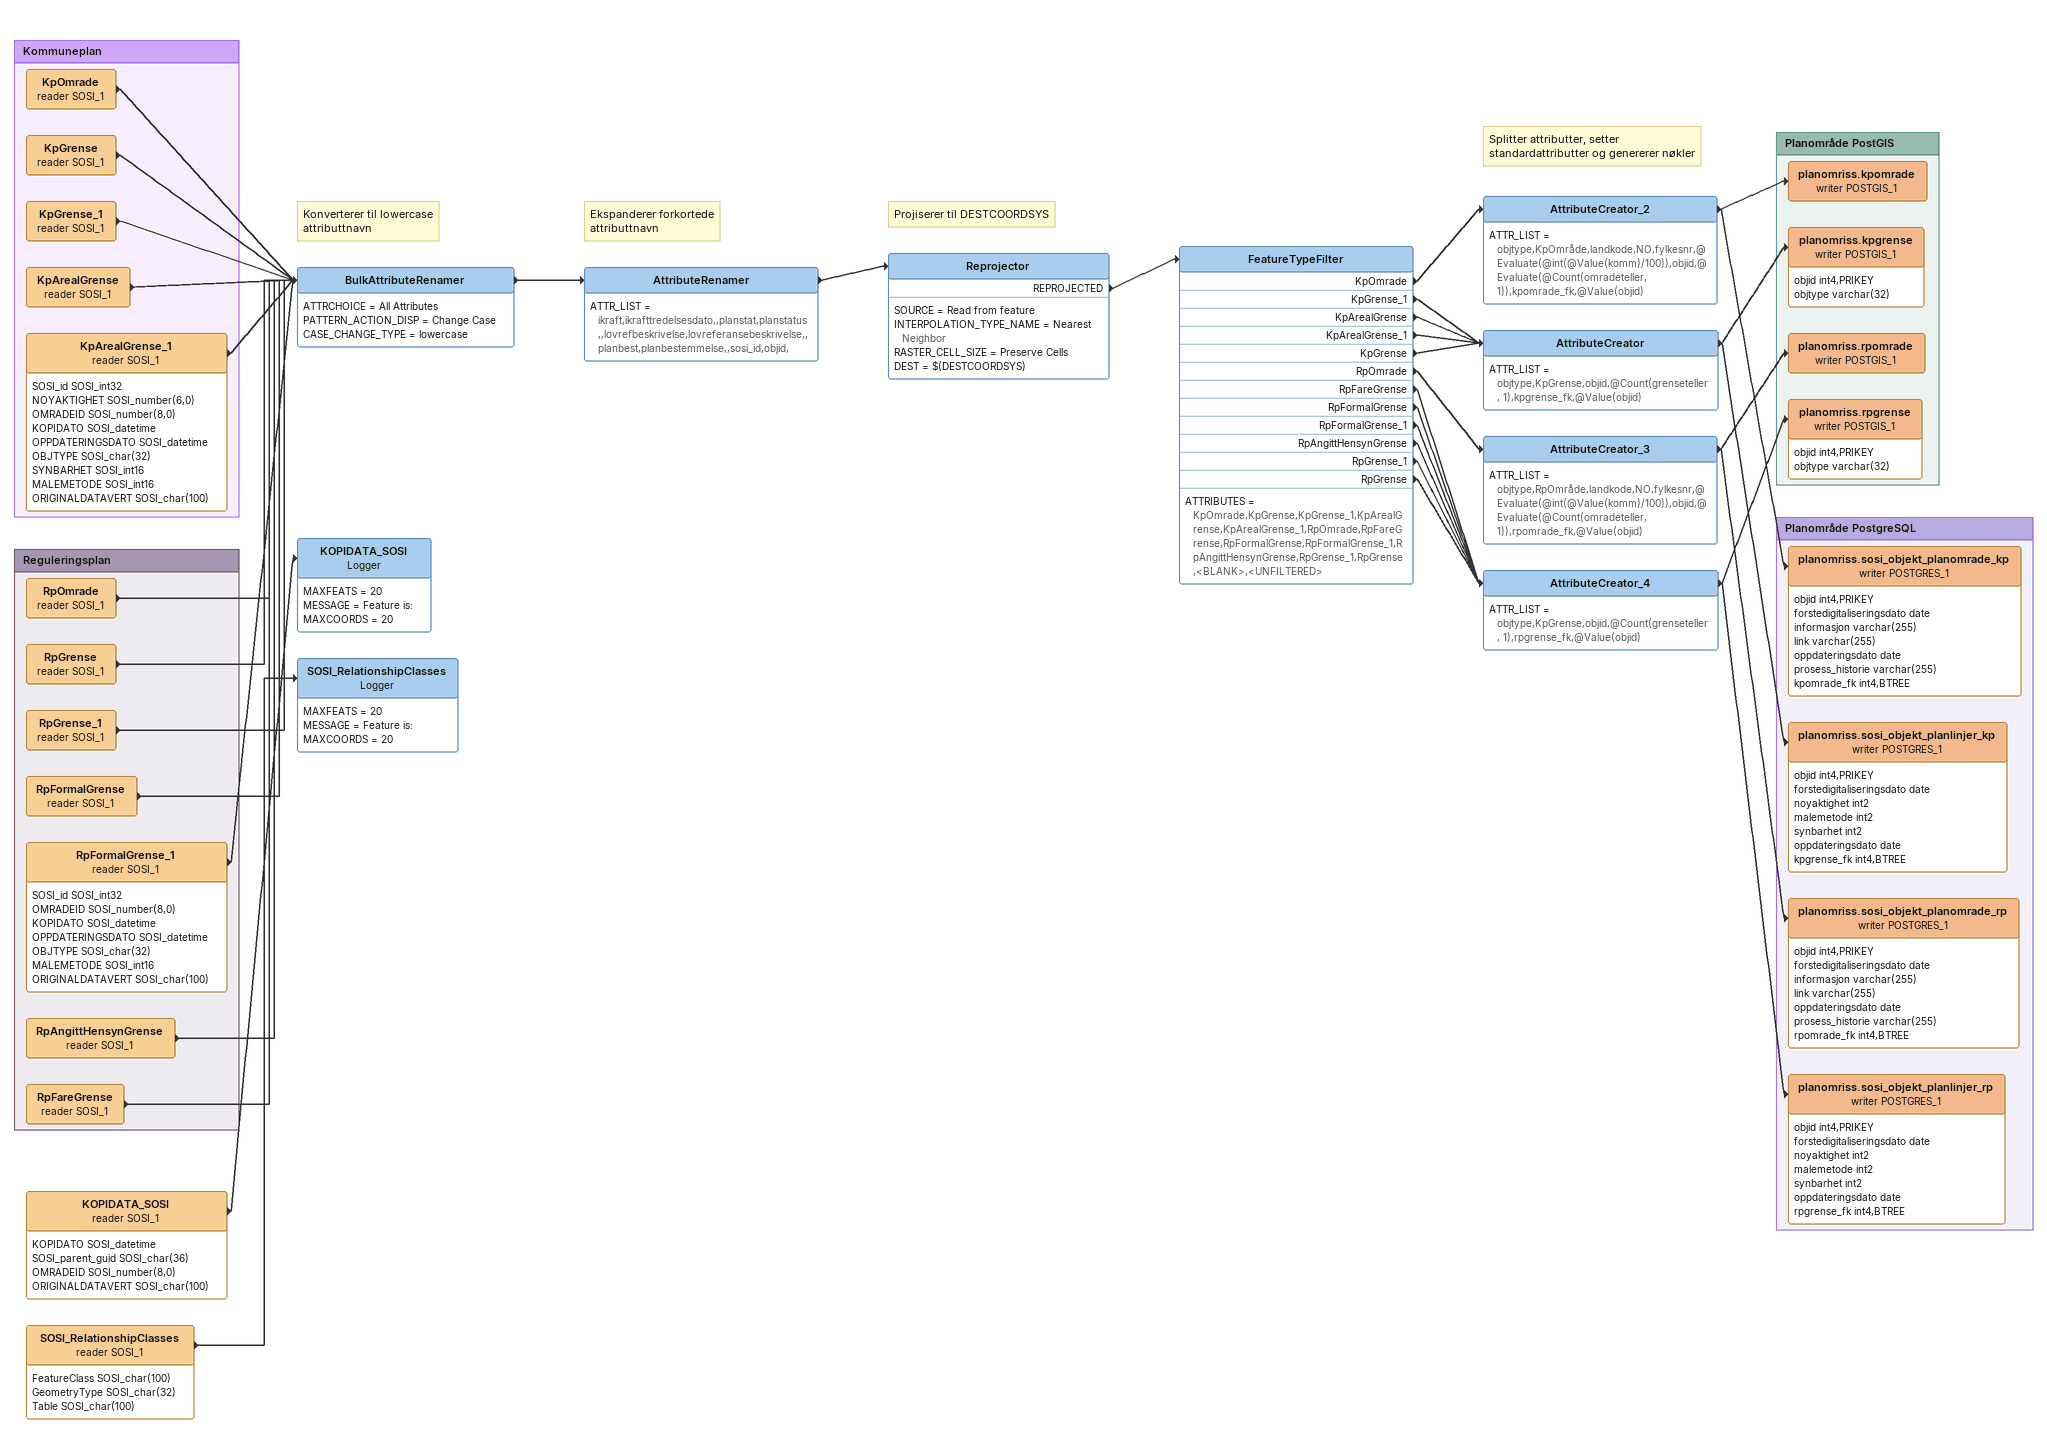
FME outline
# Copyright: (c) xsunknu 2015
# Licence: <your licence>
Note: Konverterer til lowercase / attributtnavn
BulkAttributeRenamer
    ATTRCHOICE = All Attributes
    PATTERN_ACTION_DISP = Change Case
    CASE_CHANGE_TYPE = lowercase
    -> AttributeRenamer
Note: Ekspanderer forkortede / attributtnavn
AttributeRenamer
    ATTR_LIST = ikraft,ikrafttredelsesdato,,planstat,planstatus,,lovrefbeskrivelse,lovreferansebeskrivelse,,planbest,planbestemmelse,,sosi_id,objid,
    -> Reprojector
Note: Projiserer til DESTCOORDSYS
Reprojector
    SOURCE = Read from feature
    INTERPOLATION_TYPE_NAME = Nearest Neighbor
    RASTER_CELL_SIZE = Preserve Cells
    DEST = $(DESTCOORDSYS)
    REPROJECTED -> FeatureTypeFilter
FeatureTypeFilter
    ATTRIBUTES = KpOmrade,KpGrense,KpGrense_1,KpArealGrense,KpArealGrense_1,RpOmrade,RpFareGrense,RpFormalGrense,RpFormalGrense_1,RpAngittHensynGrense,RpGrense_1,RpGrense,<BLANK>,<UNFILTERED>
    KpOmrade -> AttributeCreator_2
    KpGrense_1 -> AttributeCreator
    KpArealGrense -> AttributeCreator
    KpArealGrense_1 -> AttributeCreator
    KpGrense -> AttributeCreator
    RpOmrade -> AttributeCreator_3
    RpFareGrense -> AttributeCreator_4
    RpFormalGrense -> AttributeCreator_4
    RpFormalGrense_1 -> AttributeCreator_4
    RpAngittHensynGrense -> AttributeCreator_4
    RpGrense_1 -> AttributeCreator_4
    RpGrense -> AttributeCreator_4
Note: Splitter attributter, setter standardattributter og genererer nøkler
AttributeCreator_2
    ATTR_LIST = objtype,KpOmråde,landkode,NO,fylkesnr,@Evaluate(@int(@Value(komm)/100)),objid,@Evaluate(@Count(omradeteller, 1)),kpomrade_fk,@Value(objid)
    -> planomriss.kpomrade (writer POSTGIS_1)
    -> planomriss.sosi_objekt_planomrade_kp (writer POSTGRES_1)
AttributeCreator
    ATTR_LIST = objtype,KpGrense,objid,@Count(grenseteller, 1),kpgrense_fk,@Value(objid)
    -> planomriss.kpgrense (writer POSTGIS_1)
    -> planomriss.sosi_objekt_planlinjer_kp (writer POSTGRES_1)
AttributeCreator_3
    ATTR_LIST = objtype,RpOmråde,landkode,NO,fylkesnr,@Evaluate(@int(@Value(komm)/100)),objid,@Evaluate(@Count(omradeteller, 1)),rpomrade_fk,@Value(objid)
    -> planomriss.rpomrade (writer POSTGIS_1)
    -> planomriss.sosi_objekt_planomrade_rp (writer POSTGRES_1)
AttributeCreator_4
    ATTR_LIST = objtype,KpGrense,objid,@Count(grenseteller, 1),rpgrense_fk,@Value(objid)
    -> planomriss.sosi_objekt_planlinjer_rp (writer POSTGRES_1)
    -> planomriss.rpgrense (writer POSTGIS_1)
KOPIDATA_SOSI (reader SOSI_1)
    attributes: KOPIDATO SOSI_datetime, SOSI_parent_guid SOSI_char(36), OMRADEID SOSI_number(8,0), ORIGINALDATAVERT SOSI_char(100)
    -> KOPIDATA_SOSI
KOPIDATA_SOSI: Logger
    MAXFEATS = 20
    MESSAGE = Feature is:
    MAXCOORDS = 20
SOSI_RelationshipClasses (reader SOSI_1)
    attributes: FeatureClass SOSI_char(100), GeometryType SOSI_char(32), Table SOSI_char(100)
    -> SOSI_RelationshipClasses
SOSI_RelationshipClasses: Logger
    MAXFEATS = 20
    MESSAGE = Feature is:
    MAXCOORDS = 20

Bookmark: Kommuneplan
KpOmrade (reader SOSI_1)
    -> BulkAttributeRenamer
KpGrense (reader SOSI_1)
    -> BulkAttributeRenamer
KpGrense_1 (reader SOSI_1)
    -> BulkAttributeRenamer
KpArealGrense (reader SOSI_1)
    -> BulkAttributeRenamer
KpArealGrense_1 (reader SOSI_1)
    attributes: SOSI_id SOSI_int32, NOYAKTIGHET SOSI_number(6,0), OMRADEID SOSI_number(8,0), KOPIDATO SOSI_datetime, OPPDATERINGSDATO SOSI_datetime, OBJTYPE SOSI_char(32), SYNBARHET SOSI_int16, MALEMETODE SOSI_int16, ORIGINALDATAVERT SOSI_char(100)
    -> BulkAttributeRenamer

Bookmark: Reguleringsplan
RpOmrade (reader SOSI_1)
    -> BulkAttributeRenamer
RpGrense (reader SOSI_1)
    -> BulkAttributeRenamer
RpGrense_1 (reader SOSI_1)
    -> BulkAttributeRenamer
RpFormalGrense (reader SOSI_1)
    -> BulkAttributeRenamer
RpFormalGrense_1 (reader SOSI_1)
    attributes: SOSI_id SOSI_int32, OMRADEID SOSI_number(8,0), KOPIDATO SOSI_datetime, OPPDATERINGSDATO SOSI_datetime, OBJTYPE SOSI_char(32), MALEMETODE SOSI_int16, ORIGINALDATAVERT SOSI_char(100)
    -> BulkAttributeRenamer
RpAngittHensynGrense (reader SOSI_1)
    -> BulkAttributeRenamer
RpFareGrense (reader SOSI_1)
    -> BulkAttributeRenamer

Bookmark: Planområde PostGIS
planomriss.kpomrade (writer POSTGIS_1)
planomriss.kpgrense (writer POSTGIS_1)
    attributes: objid int4,PRIKEY, objtype varchar(32)
planomriss.rpomrade (writer POSTGIS_1)
planomriss.rpgrense (writer POSTGIS_1)
    attributes: objid int4,PRIKEY, objtype varchar(32)

Bookmark: Planområde PostgreSQL
planomriss.sosi_objekt_planomrade_kp (writer POSTGRES_1)
    attributes: objid int4,PRIKEY, forstedigitaliseringsdato date, informasjon varchar(255), link varchar(255), oppdateringsdato date, prosess_historie varchar(255), kpomrade_fk int4,BTREE
planomriss.sosi_objekt_planlinjer_kp (writer POSTGRES_1)
    attributes: objid int4,PRIKEY, forstedigitaliseringsdato date, noyaktighet int2, malemetode int2, synbarhet int2, oppdateringsdato date, kpgrense_fk int4,BTREE
planomriss.sosi_objekt_planomrade_rp (writer POSTGRES_1)
    attributes: objid int4,PRIKEY, forstedigitaliseringsdato date, informasjon varchar(255), link varchar(255), oppdateringsdato date, prosess_historie varchar(255), rpomrade_fk int4,BTREE
planomriss.sosi_objekt_planlinjer_rp (writer POSTGRES_1)
    attributes: objid int4,PRIKEY, forstedigitaliseringsdato date, noyaktighet int2, malemetode int2, synbarhet int2, oppdateringsdato date, rpgrense_fk int4,BTREE
